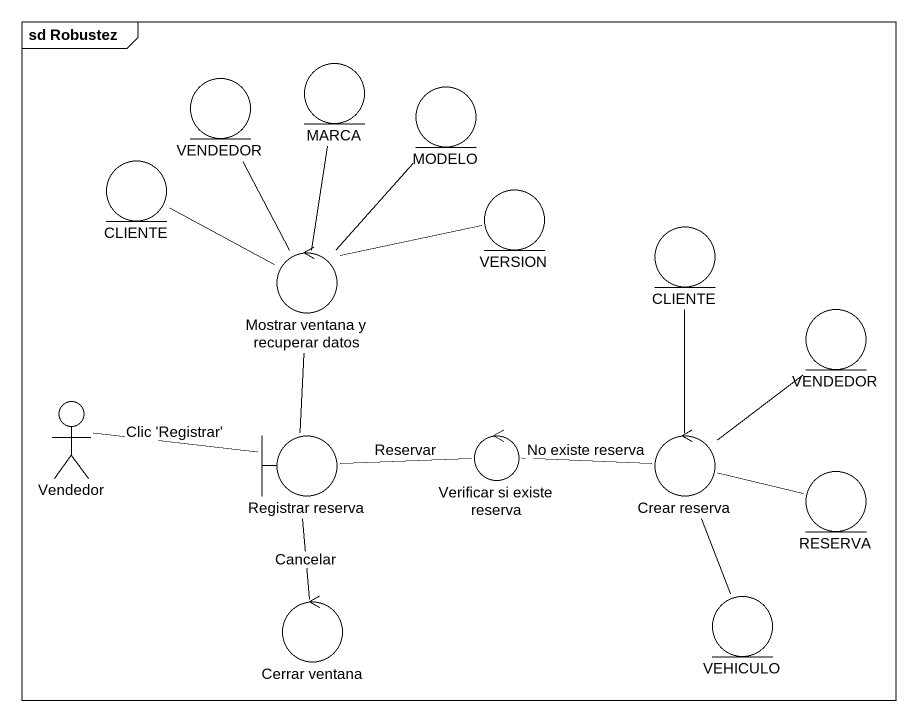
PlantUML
@startuml
mainframe sd Robustez
entity VENDEDOR
entity MARCA
entity MODELO
entity CLIENTE
entity VERSION
control "Mostrar ventana y recuperar datos" as Mostrar_ventana_y_recuperar
entity "CLIENTE" as CLIENTE_2
entity "VENDEDOR" as VENDEDOR_2
actor Vendedor
boundary "Registrar reserva" as Registrar_reserva
control "Verificar si existe reserva" as Verificar_si_existe_reserva
control "Crear reserva" as Crear_reserva
entity RESERVA
control "Cerrar ventana" as Cerrar_ventana
entity VEHICULO
MODELO -- Mostrar_ventana_y_recuperar
VERSION -left- Mostrar_ventana_y_recuperar
Mostrar_ventana_y_recuperar -up- VENDEDOR
Mostrar_ventana_y_recuperar -up- MARCA
Mostrar_ventana_y_recuperar -left- CLIENTE
Registrar_reserva -up- Mostrar_ventana_y_recuperar
Registrar_reserva -left- Vendedor : Clic 'Registrar'
Registrar_reserva -right- Verificar_si_existe_reserva : Reservar
Crear_reserva -up- CLIENTE_2
Crear_reserva -up- VENDEDOR_2
Crear_reserva -left- Verificar_si_existe_reserva : No existe reserva
Crear_reserva -right- RESERVA
Crear_reserva -- VEHICULO
Cerrar_ventana -up- Registrar_reserva : Cancelar
@enduml
